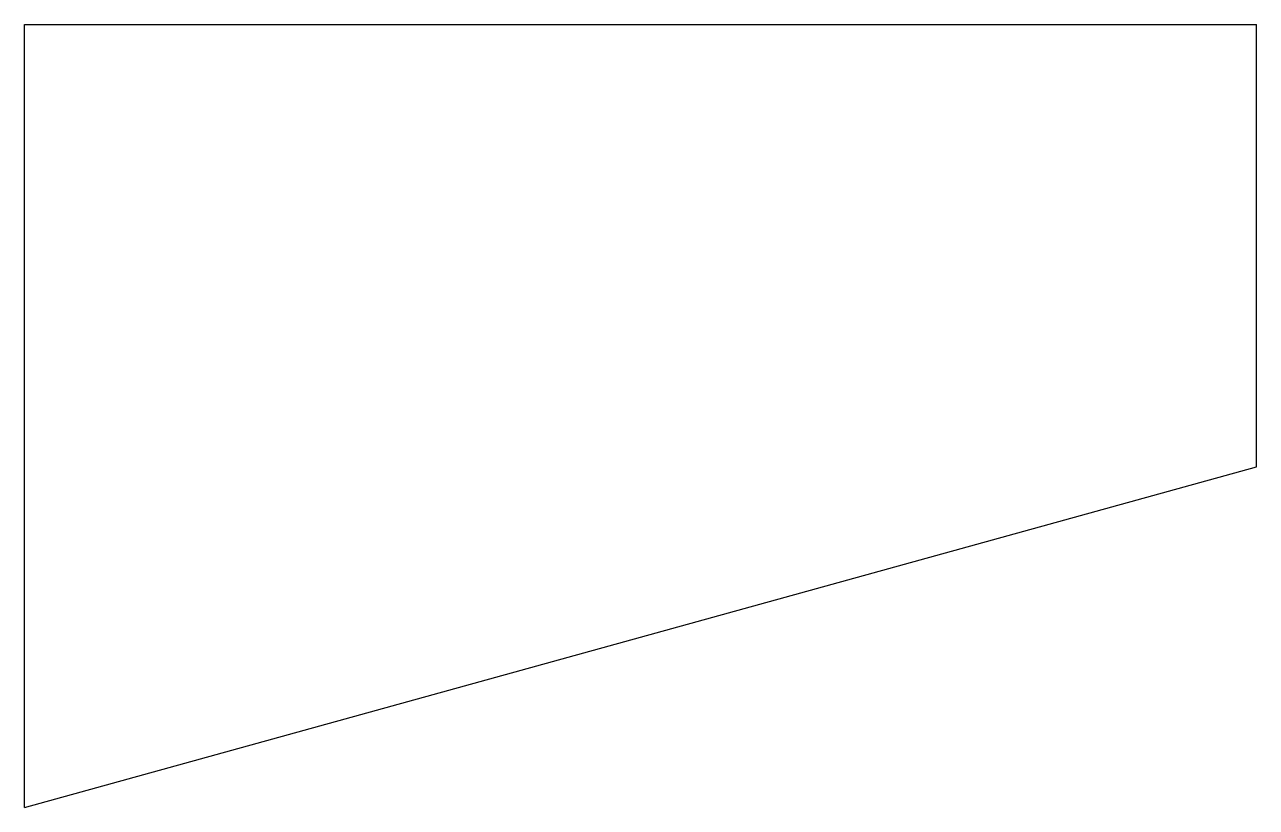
# Model space of a CAD drawing. Extents: x 14.318 to 14.459, y 15.222 to 15.311.
import ezdxf

# ---------------------------------------------------------------- set-up
doc = ezdxf.new("R2010")
doc.units = 0
doc.header["$MEASUREMENT"] = 0
doc.layers.get('0').update_dxf_attribs({"linetype": 'CONTINUOUS'})

msp = doc.modelspace()

# ---------------------------------------------------------------- linework, layer by layer
for p, q in [((14.31786, 15.22162), (14.31786, 15.3115)), ((14.31786, 15.3115), (14.45927, 15.3115)), ((14.45927, 15.26072), (14.45927, 15.3115)), ((14.31786, 15.22162), (14.45927, 15.26072))]:
    msp.add_line(p, q)

doc.saveas('drawing.dxf')
